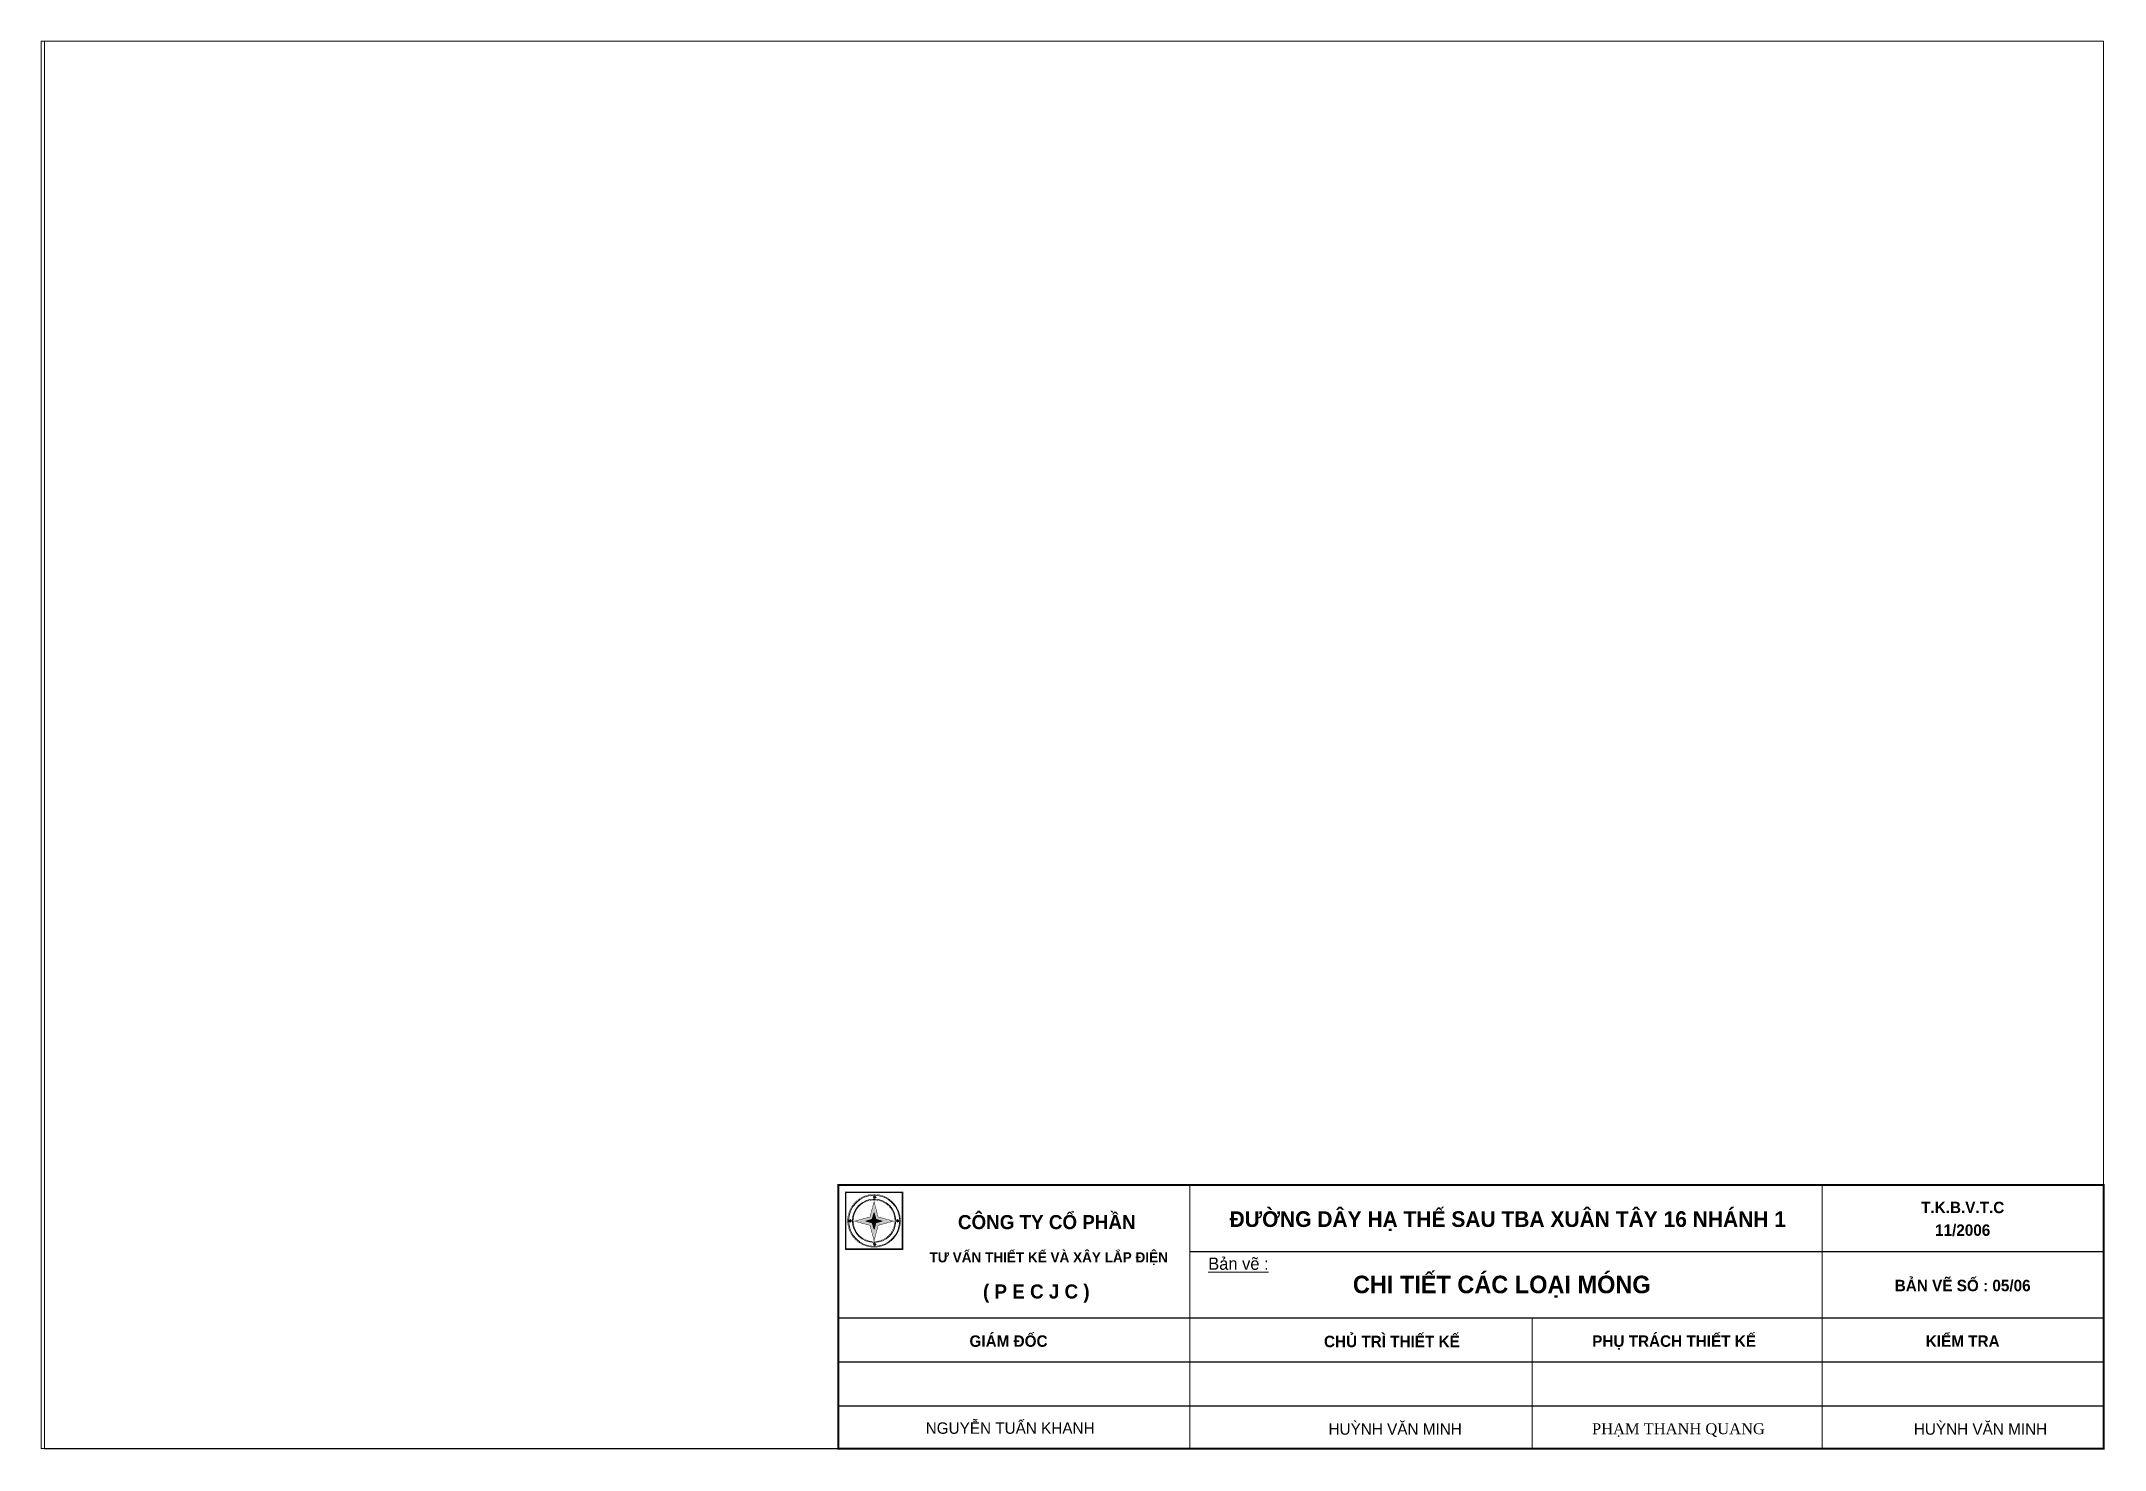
# Paper-space layout 'Layout4' of a CAD drawing. Header units: millimetres. Extents: x 0 to 11.4, y 0 to 7.8.
import ezdxf
from ezdxf.enums import TextEntityAlignment as Align

# ---------------------------------------------------------------- set-up
doc = ezdxf.new("R2010")
doc.units = ezdxf.units.MM
doc.header["$LTSCALE"] = 120
doc.header["$MEASUREMENT"] = 0
for name, color, linetype, lineweight in [('KHUNG CHUAN', 7, 'Continuous', 18), ('Khung ten', 7, 'Continuous', 20), ('TEXT', 7, 'Continuous', 13)]:
    doc.layers.add(name, color=color, linetype=linetype, lineweight=lineweight)
doc.styles.get("Standard").update_dxf_attribs({"font": 'VHELVCN.TTF'})
doc.styles.add('VNI-Time', font='VTIMESN.TTF', dxfattribs={"width": 0.9})
doc.styles.add('VNI-Time-B', font='VTIMESB.TTF', dxfattribs={"width": 0.9})

psp = doc.layouts.new('Layout4')

# ---------------------------------------------------------------- hatches: boundary and pattern name
at = {"layer": 'Khung ten', "true_color": 0xf0003c}
h = psp.add_hatch(color=240, dxfattribs=at)
h.paths.add_polyline_path([(4.56, 1.282), (4.475, 1.259), (4.56, 1.236), (4.583, 1.151), (4.605, 1.236), (4.69, 1.259), (4.605, 1.282), (4.583, 1.367)])
h.paths.add_polyline_path([(4.583, 1.305), (4.592, 1.269), (4.628, 1.259), (4.592, 1.249), (4.583, 1.214), (4.573, 1.249), (4.537, 1.259), (4.573, 1.269)], flags=16)
at = {"layer": 'Khung ten', "true_color": 0xf7e64e}
for points in [[(4.585, 1.387), (4.589, 1.383), (4.589, 1.388), (4.594, 1.39), (4.589, 1.392), (4.589, 1.397), (4.585, 1.393), (4.58, 1.395), (4.583, 1.39), (4.58, 1.385)], [(4.451, 1.258), (4.455, 1.253), (4.455, 1.259), (4.46, 1.26), (4.455, 1.262), (4.455, 1.268), (4.451, 1.263), (4.446, 1.265), (4.449, 1.26), (4.446, 1.256)], [(4.714, 1.258), (4.719, 1.256), (4.716, 1.26), (4.719, 1.265), (4.714, 1.263), (4.71, 1.268), (4.71, 1.262), (4.705, 1.26), (4.71, 1.259), (4.71, 1.253)], [(4.585, 1.128), (4.589, 1.123), (4.589, 1.129), (4.594, 1.131), (4.589, 1.133), (4.589, 1.138), (4.585, 1.134), (4.58, 1.136), (4.583, 1.131), (4.58, 1.126)]]:
    psp.add_hatch(color=41, dxfattribs=at).paths.add_polyline_path(points)
at = {"layer": 'Khung ten', "true_color": 0xffff12}
psp.add_hatch(color=2, dxfattribs=at).paths.add_polyline_path([(4.592, 1.249), (4.628, 1.259), (4.592, 1.269), (4.583, 1.305), (4.573, 1.269), (4.537, 1.259), (4.573, 1.249), (4.583, 1.214)])

# ---------------------------------------------------------------- linework, layer by layer
for points in [[(6.322, 1.092), (11.353, 1.092)], [(4.386, 0.726), (11.353, 0.726)], [(4.386, 0.484), (11.353, 0.484)], [(4.386, 0.242), (11.353, 0.242)]]:
    psp.add_lwpolyline(points)
at = {"layer": 'KHUNG CHUAN'}
for p, q in [((11.353, 7.756), (0.015, 7.756)), ((0.015, 7.756), (0.015, 0.006)), ((11.353, 0.006), (11.353, 7.756)), ((0.015, 0.006), (11.353, 0.006))]:
    psp.add_line(p, q, dxfattribs=at)
at = {"layer": 'KHUNG CHUAN', "const_width": 0.0121}
psp.add_lwpolyline([(4.386, 1.458), (11.353, 1.458), (11.353, 0.006), (4.386, 0.006)], close=True, dxfattribs=at)
at = {"layer": 'KHUNG CHUAN'}
for points in [[(6.322, 0.006), (6.322, 1.458)], [(9.804, 0.006), (9.804, 1.458)], [(8.207, 0.006), (8.207, 0.726)]]:
    psp.add_lwpolyline(points, dxfattribs=at)
at = {"layer": 'Khung ten', "color": 204}
for points, const_width in [([(4.423, 1.102), (4.742, 1.102), (4.742, 1.42), (4.423, 1.42)], 0.00221), ([(4.56, 1.236), (4.475, 1.259), (4.56, 1.282), (4.583, 1.367), (4.605, 1.282), (4.69, 1.259), (4.605, 1.236), (4.583, 1.151)], 0.00243)]:
    psp.add_lwpolyline(points, close=True, dxfattribs=dict(at, const_width=const_width))
for points in [[(4.428, 1.106), (4.737, 1.106), (4.737, 1.416), (4.428, 1.416)], [(4.58, 1.385), (4.585, 1.387), (4.589, 1.383), (4.589, 1.388), (4.594, 1.39), (4.589, 1.392), (4.589, 1.397), (4.585, 1.393), (4.58, 1.395), (4.583, 1.39)], [(4.446, 1.256), (4.451, 1.258), (4.455, 1.253), (4.455, 1.259), (4.46, 1.26), (4.455, 1.262), (4.455, 1.268), (4.451, 1.263), (4.446, 1.265), (4.449, 1.26)], [(4.719, 1.256), (4.714, 1.258), (4.71, 1.253), (4.71, 1.259), (4.705, 1.26), (4.71, 1.262), (4.71, 1.268), (4.714, 1.263), (4.719, 1.265), (4.716, 1.26)], [(4.58, 1.126), (4.585, 1.128), (4.589, 1.123), (4.589, 1.129), (4.594, 1.131), (4.589, 1.133), (4.589, 1.138), (4.585, 1.134), (4.58, 1.136), (4.583, 1.131)]]:
    psp.add_lwpolyline(points, close=True, dxfattribs=at)
at = {"layer": 'Khung ten', "color": 204, "const_width": 0.00231}
for points in [[(4.437, 1.261, 1), (4.728, 1.261, 1)], [(4.468, 1.261, 1), (4.697, 1.261, 1)]]:
    psp.add_lwpolyline(points, format="xyb", close=True, dxfattribs=at)
at = {"layer": 'Khung ten', "color": 196}
psp.add_lwpolyline([(4.583, 1.214), (4.573, 1.249), (4.537, 1.259), (4.573, 1.269), (4.583, 1.305), (4.592, 1.269), (4.628, 1.259), (4.592, 1.249)], close=True, dxfattribs=at)
at = {"layer": 'Khung ten', "color": 204}
for radius, start, end in [(0.141, 0, 180), (0.119, 0, 180), (0.141, 180, 0), (0.119, 180, 0)]:
    psp.add_arc((4.583, 1.261), radius, start, end, dxfattribs=at)

# ---------------------------------------------------------------- texts
at = {"insert": (8.536, 0.146), "char_height": 0.06, "width": 0.97343, "attachment_point": 1}
psp.add_mtext('{\\fTimes New Roman|b0|i0|c0|p18;PHẠM THANH QUANG}', dxfattribs=at)
at = {"layer": 'TEXT', "color": 5}
for s, height, style, p in [('T.K.B.V.T.C', 0.06292, 'VNI-Time-B', (10.577, 1.303)), ('COÂNG TY COÅ PHAÀN ', 0.07744, 'VNI-Time-B', (5.548, 1.215)), ('ÑÖÔØNG DAÂY HAÏ THEÁ SAU TBA XUAÂN TAÂY 16 NHAÙNH 1', 0.0864, 'VNI-Time-B', (8.072, 1.227)), ('11/2006', 0.0629, 'VNI-Time-B', (10.577, 1.178)), ('TÖ VAÁN THIEÁT KEÁ VAØ XAÂY LAÉP ÑIEÄN', 0.05576, 'VNI-Time-B', (5.544, 1.032)), ('%%UBaûn veõ :', 0.06776, 'VNI-Time', (6.589, 0.991)), ('( P E C J C )', 0.07744, 'VNI-Time-B', (5.476, 0.833)), ('CHI TIEÁT CAÙC LOAÏI MOÙNG', 0.0968, 'VNI-Time-B', (8.039, 0.862)), ('BAÛN VEÕ SOÁ : 05/06', 0.06292, 'VNI-Time-B', (10.577, 0.873)), ('GIAÙM ÑOÁC', 0.0629, 'VNI-Time-B', (5.323, 0.567)), ('CHUÛ TRÌ THIEÁT KEÁ', 0.06292, 'VNI-Time-B', (7.434, 0.565)), ('PHUÏ TRAÙCH THIEÁT KEÁ', 0.06292, 'VNI-Time-B', (8.988, 0.567)), ('KIEÅM TRA', 0.0629, 'VNI-Time-B', (10.577, 0.567)), ('NGUYEÃN TUAÁN KHANH', 0.06292, 'VNI-Time', (5.332, 0.088)), ('HUYØNH VAÊN MINH', 0.06292, 'VNI-Time', (7.452, 0.083)), ('HUYØNH VAÊN MINH', 0.06292, 'VNI-Time', (10.675, 0.083))]:
    psp.add_text(s, height=height, dxfattribs=dict(at, style=style)).set_placement(p, align=Align.CENTER)

# ---------------------------------------------------------------- viewports
at = {"layer": '0'}
psp.add_viewport(center=(5.675, 3.881), size=(11.356, 7.74928), view_center_point=(-6582.716, 30810.347), view_height=7704.03397, dxfattribs=at)

doc.saveas('drawing.dxf')
